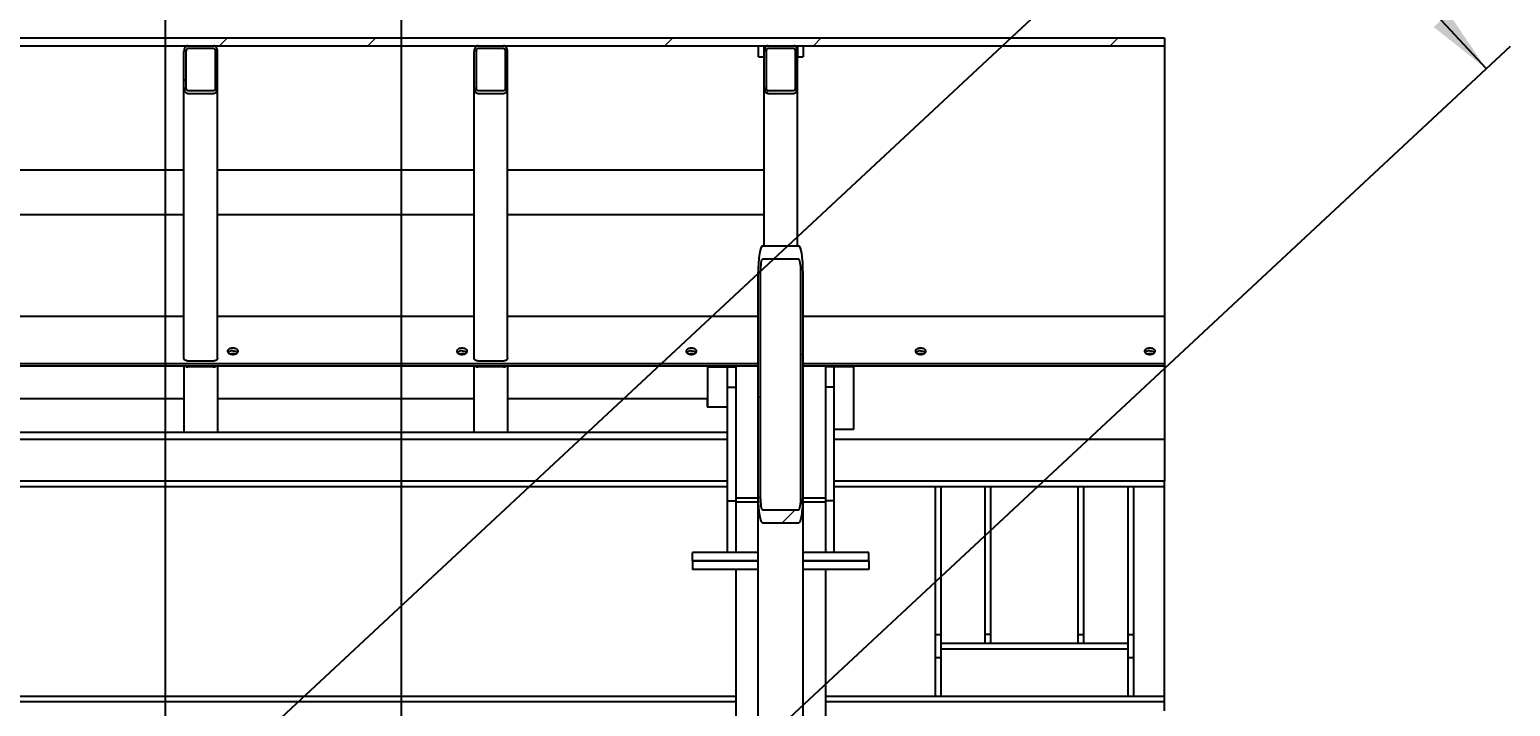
# Model space of a CAD drawing. Header units: millimetres. Extents: x 1293 to 41893, y 1011 to 26911.
# Drawn here: x 15979 to 18218, y 23350 to 24372 of the extents above; entities that cross this region are included whole.
import ezdxf

# ---------------------------------------------------------------- set-up
doc = ezdxf.new("R2010")
doc.units = ezdxf.units.MM
doc.header["$LTSCALE"] = 50
doc.layers.add('CAPA_1', color=7, linetype='Continuous')
doc.layers.add('MAQUINAS', color=11, linetype='Continuous')
doc.styles.add('SLDTEXTSTYLE0', font='TXT', dxfattribs={"width": 0.75})
doc.dimstyles.new('SLDDIMSTYLE0', dxfattribs={"dimtxt": 100, "dimasz": 100, "dimexe": 0, "dimexo": 0.0625, "dimgap": 25, "dimtad": 2, "dimdec": 0, "dimlfac": 1.5, "dimrnd": 1e-09, "dimzin": 12, "dimdsep": 46, "dimtxsty": 'SLDTEXTSTYLE0', "dimsah": 1, "dimcen": 0.09, "dimadec": 0, "dimazin": 3, "dimtfac": 1, "dimtdec": 0, "dimtofl": 0, "dimtmove": 0, "dimatfit": 3, "dimfxl": 1, "dimfrac": 2, "dimtolj": 1, "dimtzin": 12, "dimarcsym": 0})

# ---------------------------------------------------------------- blocks, each defined once
blk = doc.blocks.new('_D_39')
at = {"layer": 'CAPA_1', "transparency": 16777216}
for p, q in [((16183.9, 23233.4), (16183.9, 24692.6)), ((16540.7, 22850), (16540.7, 24692.6)), ((16183.9, 24642.6), (16540.7, 24642.6))]:
    blk.add_line(p, q, dxfattribs=at)
for points in [[(16183.9, 24642.6), (16283.9, 24627.2), (16283.9, 24658)], [(16540.7, 24642.6), (16440.7, 24658), (16440.7, 24627.2)]]:
    blk.add_solid(points, dxfattribs=at)
at = {"layer": 'CAPA_1', "transparency": 16777216, "insert": (16251.5, 24771.5), "char_height": 100, "attachment_point": 1, "style": 'SLDTEXTSTYLE0'}
blk.add_mtext('535', dxfattribs=at)
blk = doc.blocks.new('_D_40')
at = {"layer": 'CAPA_1', "transparency": 16777216}
for p, q in [((16230.4, 23213.1), (17860.9, 24730.9)), ((17824.3, 24696.8), (18181.1, 24313.5)), ((16587.2, 22829.8), (18217.7, 24347.5))]:
    blk.add_line(p, q, dxfattribs=at)
for points in [[(17824.3, 24696.8), (17881.2, 24613.1), (17903.7, 24634.1)], [(18181.1, 24313.5), (18124.2, 24397.2), (18101.7, 24376.2)]]:
    blk.add_solid(points, dxfattribs=at)
at = {"layer": 'CAPA_1', "transparency": 16777216, "insert": (18021.5, 24674.1), "char_height": 100, "attachment_point": 1, "rotation": 312.9483, "style": 'SLDTEXTSTYLE0'}
blk.add_mtext('786', dxfattribs=at)

msp = doc.modelspace()

# ---------------------------------------------------------------- hatches: boundary and pattern name
at = {"linetype": 'Continuous', "lineweight": 18}
h = msp.add_hatch(dxfattribs=at)
h.set_pattern_fill('ANSI32', scale=50, style=0)
edge = h.paths.add_edge_path(flags=0)
edge.add_line((17141.6965743, 24045.1795685), (17086.6971076, 24045.1795685))
edge.add_ellipse((17086.6971076, 24005.8897113), major_axis=(0, 39.2898572), ratio=0.162050305, start_angle=360, end_angle=450)
edge.add_line((17080.3301743, 24005.8897113), (17080.3301743, 23666.4922219))
edge.add_ellipse((17086.6971076, 23666.4922219), major_axis=(0, 39.2898572), ratio=0.162050305, start_angle=90, end_angle=180)
edge.add_line((17086.6971076, 23627.2023647), (17141.6965743, 23627.2023647))
edge.add_ellipse((17141.6965743, 23666.4922219), major_axis=(0, 39.2898572), ratio=0.162050305, start_angle=180, end_angle=270)
edge.add_line((17148.0635076, 23666.4922219), (17148.0635076, 24005.8897113))
edge.add_ellipse((17141.6965743, 24005.8897113), major_axis=(0, 39.2898572), ratio=0.162050305, start_angle=270, end_angle=360)
edge = h.paths.add_edge_path(flags=0)
edge.add_ellipse((17141.6965743, 24005.8897113), major_axis=(0, 19.6449286), ratio=0.162050305, start_angle=270, end_angle=360, ccw=False)
edge.add_line((17144.880041, 24005.8897113), (17144.880041, 23666.4922219))
edge.add_ellipse((17141.6965743, 23666.4922219), major_axis=(0, 19.6449286), ratio=0.162050305, start_angle=180, end_angle=270, ccw=False)
edge.add_line((17141.6965743, 23646.8472933), (17086.6971076, 23646.8472933))
edge.add_ellipse((17086.6971076, 23666.4922219), major_axis=(0, 19.6449286), ratio=0.162050305, start_angle=90, end_angle=180, ccw=False)
edge.add_line((17083.513641, 23666.4922219), (17083.513641, 24005.8897113))
edge.add_ellipse((17086.6971076, 24005.8897113), major_axis=(0, 19.6449286), ratio=0.162050305, start_angle=0, end_angle=90, ccw=False)
edge.add_line((17086.6971076, 24025.5346399), (17141.6965743, 24025.5346399))
at = {"layer": 'CAPA_1', "linetype": 'Continuous', "lineweight": 18}
h = msp.add_hatch(dxfattribs=at)
h.set_pattern_fill('ANSI32', color=256, scale=50, angle=3e-322, style=0)
h.paths.add_polyline_path([(15056.0576982, 24359.86664), (15056.0576982, 24347.8929652), (17694.5229917, 24347.8929652), (17694.5229917, 24359.86664)], flags=0)
h = msp.add_hatch(dxfattribs=at)
h.set_pattern_fill('ANSI32', color=256, scale=50, style=0)
edge = h.paths.add_edge_path(flags=0)
edge.add_ellipse((16256.675624, 24284.6719621), major_axis=(0, 8.6210459), ratio=0.7071067812, start_angle=180, end_angle=270)
edge.add_line((16262.771624, 24284.6719621), (16262.771624, 24339.2719193))
edge.add_ellipse((16256.675624, 24339.2719193), major_axis=(0, 8.6210459), ratio=0.7071067812, start_angle=270, end_angle=360)
edge.add_line((16256.675624, 24347.8929652), (16218.067624, 24347.8929652))
edge.add_ellipse((16218.067624, 24339.2719193), major_axis=(0, 8.6210459), ratio=0.7071067812, start_angle=360, end_angle=450)
edge.add_line((16211.971624, 24339.2719193), (16211.971624, 24284.6719621))
edge.add_ellipse((16218.067624, 24284.6719621), major_axis=(0, 8.6210459), ratio=0.7071067812, start_angle=90, end_angle=180)
edge.add_line((16218.067624, 24276.0509162), (16256.675624, 24276.0509162))
edge = h.paths.add_edge_path(flags=0)
edge.add_line((16215.019624, 24284.6719621), (16215.019624, 24339.2719193))
edge.add_ellipse((16218.067624, 24339.2719193), major_axis=(0, 4.3105229), ratio=0.7071067812, start_angle=0, end_angle=90, ccw=False)
edge.add_line((16218.067624, 24343.5824422), (16256.675624, 24343.5824422))
edge.add_ellipse((16256.675624, 24339.2719193), major_axis=(0, 4.3105229), ratio=0.7071067812, start_angle=270, end_angle=360, ccw=False)
edge.add_line((16259.723624, 24339.2719193), (16259.723624, 24284.6719621))
edge.add_ellipse((16256.675624, 24284.6719621), major_axis=(0, 4.3105229), ratio=0.7071067812, start_angle=180, end_angle=270, ccw=False)
edge.add_line((16256.675624, 24280.3614392), (16218.067624, 24280.3614392))
edge.add_ellipse((16218.067624, 24284.6719621), major_axis=(0, 4.3105229), ratio=0.7071067812, start_angle=90, end_angle=180, ccw=False)
h = msp.add_hatch(dxfattribs=at)
h.set_pattern_fill('ANSI32', color=256, scale=50, style=0)
edge = h.paths.add_edge_path(flags=0)
edge.add_ellipse((16695.250624, 24284.6719621), major_axis=(0, 8.6210459), ratio=0.7071067812, start_angle=180, end_angle=270)
edge.add_line((16701.346624, 24284.6719621), (16701.346624, 24339.2719193))
edge.add_ellipse((16695.250624, 24339.2719193), major_axis=(0, 8.6210459), ratio=0.7071067812, start_angle=270, end_angle=360)
edge.add_line((16695.250624, 24347.8929652), (16656.642624, 24347.8929652))
edge.add_ellipse((16656.642624, 24339.2719193), major_axis=(0, 8.6210459), ratio=0.7071067812, start_angle=360, end_angle=450)
edge.add_line((16650.546624, 24339.2719193), (16650.546624, 24284.6719621))
edge.add_ellipse((16656.642624, 24284.6719621), major_axis=(0, 8.6210459), ratio=0.7071067812, start_angle=90, end_angle=180)
edge.add_line((16656.642624, 24276.0509162), (16695.250624, 24276.0509162))
edge = h.paths.add_edge_path(flags=0)
edge.add_line((16653.594624, 24284.6719621), (16653.594624, 24339.2719193))
edge.add_ellipse((16656.642624, 24339.2719193), major_axis=(0, 4.3105229), ratio=0.7071067812, start_angle=0, end_angle=90, ccw=False)
edge.add_line((16656.642624, 24343.5824422), (16695.250624, 24343.5824422))
edge.add_ellipse((16695.250624, 24339.2719193), major_axis=(0, 4.3105229), ratio=0.7071067812, start_angle=270, end_angle=360, ccw=False)
edge.add_line((16698.298624, 24339.2719193), (16698.298624, 24284.6719621))
edge.add_ellipse((16695.250624, 24284.6719621), major_axis=(0, 4.3105229), ratio=0.7071067812, start_angle=180.0000000001, end_angle=270, ccw=False)
edge.add_line((16695.250624, 24280.3614392), (16656.642624, 24280.3614392))
edge.add_ellipse((16656.642624, 24284.6719621), major_axis=(0, 4.3105229), ratio=0.7071067812, start_angle=90, end_angle=180, ccw=False)
h = msp.add_hatch(dxfattribs=at)
h.set_pattern_fill('ANSI32', color=256, scale=50, angle=3e-322, style=0)
h.paths.add_polyline_path([(17089.0882907, 24331.1090773), (17089.0882907, 24347.8929652), (17080.621624, 24347.8929652), (17080.621624, 24331.1090773)], flags=0)
h = msp.add_hatch(dxfattribs=at)
h.set_pattern_fill('ANSI32', color=256, scale=50, style=0)
edge = h.paths.add_edge_path(flags=0)
edge.add_ellipse((17133.825624, 24284.6719621), major_axis=(0, 8.6210459), ratio=0.7071067812, start_angle=180, end_angle=270)
edge.add_line((17139.921624, 24284.6719621), (17139.921624, 24339.2719193))
edge.add_ellipse((17133.825624, 24339.2719193), major_axis=(0, 8.6210459), ratio=0.7071067812, start_angle=270, end_angle=360)
edge.add_line((17133.825624, 24347.8929652), (17095.217624, 24347.8929652))
edge.add_ellipse((17095.217624, 24339.2719193), major_axis=(0, 8.6210459), ratio=0.7071067812, start_angle=360, end_angle=450)
edge.add_line((17089.121624, 24339.2719193), (17089.121624, 24284.6719621))
edge.add_ellipse((17095.217624, 24284.6719621), major_axis=(0, 8.6210459), ratio=0.7071067812, start_angle=90, end_angle=180)
edge.add_line((17095.217624, 24276.0509162), (17133.825624, 24276.0509162))
edge = h.paths.add_edge_path(flags=0)
edge.add_line((17092.169624, 24284.6719621), (17092.169624, 24339.2719193))
edge.add_ellipse((17095.217624, 24339.2719193), major_axis=(0, 4.3105229), ratio=0.7071067812, start_angle=0, end_angle=90, ccw=False)
edge.add_line((17095.217624, 24343.5824422), (17133.825624, 24343.5824422))
edge.add_ellipse((17133.825624, 24339.2719193), major_axis=(0, 4.3105229), ratio=0.7071067812, start_angle=270, end_angle=360, ccw=False)
edge.add_line((17136.873624, 24339.2719193), (17136.873624, 24284.6719621))
edge.add_ellipse((17133.825624, 24284.6719621), major_axis=(0, 4.3105229), ratio=0.7071067812, start_angle=180, end_angle=270, ccw=False)
edge.add_line((17133.825624, 24280.3614392), (17095.217624, 24280.3614392))
edge.add_ellipse((17095.217624, 24284.6719621), major_axis=(0, 4.3105229), ratio=0.7071067812, start_angle=90, end_angle=180, ccw=False)
h = msp.add_hatch(dxfattribs=at)
h.set_pattern_fill('ANSI32', color=256, scale=50, angle=3e-322, style=0)
h.paths.add_polyline_path([(17139.8882907, 24347.8929652), (17139.8882907, 24331.1090773), (17148.3549574, 24331.1090773), (17148.3549574, 24347.8929652)], flags=0)

# ---------------------------------------------------------------- linework, layer by layer
at = {"color": 7, "linetype": 'Continuous', "lineweight": 25}
for p, q in [((15056.0576982, 24359.86664), (17694.5229917, 24359.86664)), ((15056.0576982, 24347.8929652), (17694.5229917, 24347.8929652)), ((16256.675624, 24343.5824422), (16218.067624, 24343.5824422)), ((16695.250624, 24343.5824422), (16656.642624, 24343.5824422)), ((17080.621624, 24331.1090773), (17080.621624, 24347.8929652)), ((17089.0882907, 24331.1090773), (17089.0882907, 24347.8929652)), ((17133.825624, 24343.5824422), (17095.217624, 24343.5824422)), ((17139.8882907, 24347.8929652), (17139.8882907, 24331.1090773)), ((17148.3549574, 24347.8929652), (17148.3549574, 24331.1090773)), ((17694.5229917, 24359.86664), (17694.5229917, 23689.8655657)), ((16211.971624, 23875.9661275), (16211.971624, 24339.2719193)), ((16215.019624, 24339.2719193), (16215.019624, 24284.6719621)), ((16259.723624, 24284.6719621), (16259.723624, 24339.2719193)), ((16262.771624, 23875.9661275), (16262.771624, 24339.2719193)), ((16650.546624, 23875.9661275), (16650.546624, 24339.2719193)), ((16653.594624, 24339.2719193), (16653.594624, 24284.6719621)), ((16698.298624, 24284.6719621), (16698.298624, 24339.2719193)), ((16701.346624, 23875.9661275), (16701.346624, 24339.2719193)), ((17080.621624, 24331.1090773), (17089.0882907, 24331.1090773)), ((17089.121624, 24045.1795685), (17089.121624, 24339.2719193)), ((17092.169624, 24339.2719193), (17092.169624, 24284.6719621)), ((17136.873624, 24284.6719621), (17136.873624, 24339.2719193)), ((17139.8882907, 24331.1090773), (17148.3549574, 24331.1090773)), ((17139.921624, 24045.1795685), (17139.921624, 24339.2719193)), ((16218.067624, 24280.3614392), (16256.675624, 24280.3614392)), ((16218.067624, 24276.0509162), (16256.675624, 24276.0509162)), ((16656.642624, 24280.3614392), (16695.250624, 24280.3614392)), ((16656.642624, 24276.0509162), (16695.250624, 24276.0509162)), ((17095.217624, 24280.3614392), (17133.825624, 24280.3614392)), ((17095.217624, 24276.0509162), (17133.825624, 24276.0509162)), ((16211.971624, 24159.8221565), (15824.196624, 24159.8221565)), ((16650.546624, 24159.8221565), (16262.771624, 24159.8221565)), ((17089.121624, 24159.8221565), (16701.346624, 24159.8221565)), ((15824.196624, 24093.0301993), (16211.971624, 24093.0301993)), ((16262.771624, 24093.0301993), (16650.546624, 24093.0301993)), ((16701.346624, 24093.0301993), (17089.121624, 24093.0301993)), ((17141.6965743, 24045.1795685), (17086.6971076, 24045.1795685)), ((17080.3301743, 22727.8558682), (17080.3301743, 24005.8897113)), ((17083.513641, 24005.8897113), (17083.513641, 23666.4922219)), ((17141.6965743, 24025.5346399), (17086.6971076, 24025.5346399)), ((17144.880041, 23666.4922219), (17144.880041, 24005.8897113)), ((17148.0635076, 22727.8558682), (17148.0635076, 24005.8897113)), ((16211.971624, 23939.0075255), (15824.196624, 23939.0075255)), ((16650.546624, 23939.0075255), (16262.771624, 23939.0075255)), ((17080.3301743, 23939.0075255), (16701.346624, 23939.0075255)), ((17694.5229917, 23939.0075255), (17148.0635076, 23939.0075255)), ((16256.675624, 23871.6556046), (16218.067624, 23871.6556046)), ((16695.250624, 23871.6556046), (16656.642624, 23871.6556046)), ((17080.3301743, 23867.1654765), (15393.7635076, 23867.1654765)), ((15393.7635076, 23864.4274498), (17080.3301743, 23864.4274498)), ((16211.6482341, 23864.4274498), (16211.6482341, 23763.79185)), ((16256.3522341, 23862.6753485), (16217.7442341, 23862.6753485)), ((16262.4482341, 23864.4274498), (16262.4482341, 23763.79185)), ((16650.2232341, 23864.4274498), (16650.2232341, 23763.79185)), ((16694.9272341, 23862.6753485), (16656.3192341, 23862.6753485)), ((16701.0232341, 23864.4274498), (16701.0232341, 23763.79185)), ((17004.1982341, 23802.59185), (17004.1982341, 23864.4274498)), ((17004.1982341, 23862.6753485), (17046.2955674, 23862.6753485)), ((17033.5955674, 23864.4274498), (17033.5955674, 23582.3108993)), ((17046.2955674, 23864.4274498), (17046.2955674, 23582.3108993)), ((17694.5229917, 23867.1654765), (17148.0635076, 23867.1654765)), ((17148.0635076, 23864.4274498), (17694.5229917, 23864.4274498)), ((17182.1009007, 23864.4274498), (17182.1009007, 23582.3108993)), ((17224.1982341, 23862.6753485), (17182.1009007, 23862.6753485)), ((17194.8009007, 23864.4274498), (17194.8009007, 23582.3108993)), ((17224.1982341, 23864.4274498), (17224.1982341, 23768.3944443)), ((17033.5955674, 23832.1745332), (17046.2955674, 23832.1745332)), ((17194.8009007, 23832.1745332), (17182.1009007, 23832.1745332)), ((16211.6482341, 23814.59185), (15823.8732341, 23814.59185)), ((16650.2232341, 23814.59185), (16262.4482341, 23814.59185)), ((17002.9289007, 23814.59185), (16701.0232341, 23814.59185)), ((17002.9289007, 23814.59185), (17002.9289007, 23802.59185)), ((17002.9289007, 23802.59185), (17033.5955674, 23802.59185)), ((17033.5955674, 23763.79185), (15440.5009007, 23763.79185)), ((17224.1982341, 23768.3944443), (17194.8009007, 23768.3944443)), ((15440.5009007, 23753.4155657), (17033.5955674, 23753.4155657)), ((17194.8009007, 23753.4155657), (17694.5229917, 23753.4155657)), ((17033.5955674, 23660.1631044), (17046.2955674, 23660.1631044)), ((17046.2955674, 23664.8325465), (17080.3301743, 23664.8325465)), ((17046.2955674, 23658.8928495), (17080.3301743, 23658.8928495)), ((17086.6971076, 23646.8472933), (17141.6965743, 23646.8472933)), ((17148.0635076, 23664.8325465), (17182.1009007, 23664.8325465)), ((17148.0635076, 23658.8928495), (17182.1009007, 23658.8928495)), ((17194.8009007, 23660.1631044), (17182.1009007, 23660.1631044)), ((17086.6971076, 23627.2023647), (17141.6965743, 23627.2023647)), ((16980.8649007, 23569.6108993), (16980.8649007, 23582.3108993)), ((17080.3301743, 23582.3108993), (16980.8649007, 23582.3108993)), ((17247.5315674, 23582.3108993), (17148.0635076, 23582.3108993)), ((17247.5315674, 23569.6108993), (17247.5315674, 23582.3108993)), ((17080.3301743, 23569.248899), (16980.8635076, 23569.248899)), ((16980.8635076, 23569.248899), (16980.8635076, 23556.548899)), ((17080.3301743, 23556.548899), (16980.8635076, 23556.548899)), ((17080.3301743, 23569.6108993), (16980.8649007, 23569.6108993)), ((17046.2941743, 23556.548899), (17046.2941743, 22277.0622323)), ((17247.5315674, 23569.6108993), (17148.0635076, 23569.6108993)), ((17247.5301743, 23569.248899), (17148.0635076, 23569.248899)), ((17247.5301743, 23556.548899), (17148.0635076, 23556.548899)), ((17182.0995076, 23556.548899), (17182.0995076, 22277.0622323)), ((17247.5301743, 23569.248899), (17247.5301743, 23556.548899))]:
    msp.add_line(p, q, dxfattribs=at)
at = {"color": 7, "linetype": 'Continuous', "lineweight": 25, "flags": 128}
for points in [[(16285.8457244, 23891.6019084), (16287.1685334, 23891.5177238), (16288.4488263, 23891.2678759), (16289.6454533, 23890.8603948), (16290.7199538, 23890.3083775), (16291.6377927, 23889.6295662), (16292.3694697, 23888.8457785), (16292.8914681, 23887.9822058), (16293.1870106, 23887.0666043), (16293.2465981, 23886.128402), (16293.0683154, 23885.1977536), (16292.6578927, 23884.3045708), (16292.0285213, 23883.4775613), (16291.2004297, 23882.7433059), (16290.2002335, 23882.1254041), (16289.0600798, 23881.6437158), (16287.8166141, 23881.3137228), (16286.5098023, 23881.1460315), (16285.1816466, 23881.1460315), (16283.8748348, 23881.3137228), (16282.6313691, 23881.6437158), (16281.4912154, 23882.1254041), (16280.4910192, 23882.7433059), (16279.6629276, 23883.4775613), (16279.0335562, 23884.3045708), (16278.6231335, 23885.1977536), (16278.4448508, 23886.128402), (16278.5044383, 23887.0666043), (16278.7999808, 23887.9822058), (16279.3219792, 23888.8457785), (16280.0536562, 23889.6295662), (16280.971495, 23890.3083775), (16282.0459956, 23890.8603948), (16283.2426226, 23891.2678759), (16284.5229154, 23891.5177238), (16285.8457244, 23891.6019084)], [(16632.5123911, 23891.6019084), (16633.8352001, 23891.5177238), (16635.1154929, 23891.2678759), (16636.3121199, 23890.8603948), (16637.3866205, 23890.3083775), (16638.3044593, 23889.6295662), (16639.0361363, 23888.8457785), (16639.5581348, 23887.9822058), (16639.8536773, 23887.0666043), (16639.9132647, 23886.128402), (16639.7349821, 23885.1977536), (16639.3245594, 23884.3045708), (16638.695188, 23883.4775613), (16637.8670964, 23882.7433059), (16636.8669002, 23882.1254041), (16635.7267465, 23881.6437158), (16634.4832807, 23881.3137228), (16633.176469, 23881.1460315), (16631.8483132, 23881.1460315), (16630.5415015, 23881.3137228), (16629.2980357, 23881.6437158), (16628.157882, 23882.1254041), (16627.1576858, 23882.7433059), (16626.3295943, 23883.4775613), (16625.7002229, 23884.3045708), (16625.2898002, 23885.1977536), (16625.1115175, 23886.128402), (16625.171105, 23887.0666043), (16625.4666474, 23887.9822058), (16625.9886459, 23888.8457785), (16626.7203229, 23889.6295662), (16627.6381617, 23890.3083775), (16628.7126623, 23890.8603948), (16629.9092893, 23891.2678759), (16631.1895821, 23891.5177238), (16632.5123911, 23891.6019084)], [(16979.1790578, 23891.6019084), (16980.5018668, 23891.5177238), (16981.7821596, 23891.2678759), (16982.9787866, 23890.8603948), (16984.0532872, 23890.3083775), (16984.971126, 23889.6295662), (16985.702803, 23888.8457785), (16986.2248015, 23887.9822058), (16986.5203439, 23887.0666043), (16986.5799314, 23886.128402), (16986.4016487, 23885.1977536), (16985.991226, 23884.3045708), (16985.3618546, 23883.4775613), (16984.5337631, 23882.7433059), (16983.5335669, 23882.1254041), (16982.3934131, 23881.6437158), (16981.1499474, 23881.3137228), (16979.8431357, 23881.1460315), (16978.5149799, 23881.1460315), (16977.2081681, 23881.3137228), (16975.9647024, 23881.6437158), (16974.8245487, 23882.1254041), (16973.8243525, 23882.7433059), (16972.9962609, 23883.4775613), (16972.3668895, 23884.3045708), (16971.9564668, 23885.1977536), (16971.7781841, 23886.128402), (16971.8377716, 23887.0666043), (16972.1333141, 23887.9822058), (16972.6553125, 23888.8457785), (16973.3869895, 23889.6295662), (16974.3048284, 23890.3083775), (16975.379329, 23890.8603948), (16976.575956, 23891.2678759), (16977.8562488, 23891.5177238), (16979.1790578, 23891.6019084)], [(17325.8457244, 23891.6019084), (17327.1685334, 23891.5177238), (17328.4488263, 23891.2678759), (17329.6454533, 23890.8603948), (17330.7199538, 23890.3083775), (17331.6377927, 23889.6295662), (17332.3694697, 23888.8457785), (17332.8914681, 23887.9822058), (17333.1870106, 23887.0666043), (17333.2465981, 23886.128402), (17333.0683154, 23885.1977536), (17332.6578927, 23884.3045708), (17332.0285213, 23883.4775613), (17331.2004297, 23882.7433059), (17330.2002335, 23882.1254041), (17329.0600798, 23881.6437158), (17327.8166141, 23881.3137228), (17326.5098023, 23881.1460315), (17325.1816466, 23881.1460315), (17323.8748348, 23881.3137228), (17322.6313691, 23881.6437158), (17321.4912154, 23882.1254041), (17320.4910192, 23882.7433059), (17319.6629276, 23883.4775613), (17319.0335562, 23884.3045708), (17318.6231335, 23885.1977536), (17318.4448508, 23886.128402), (17318.5044383, 23887.0666043), (17318.7999808, 23887.9822058), (17319.3219792, 23888.8457785), (17320.0536562, 23889.6295662), (17320.971495, 23890.3083775), (17322.0459956, 23890.8603948), (17323.2426226, 23891.2678759), (17324.5229154, 23891.5177238), (17325.8457244, 23891.6019084)], [(17672.5123911, 23891.6019084), (17673.8352001, 23891.5177238), (17675.1154929, 23891.2678759), (17676.3121199, 23890.8603948), (17677.3866205, 23890.3083775), (17678.3044593, 23889.6295662), (17679.0361363, 23888.8457785), (17679.5581348, 23887.9822058), (17679.8536773, 23887.0666043), (17679.9132647, 23886.128402), (17679.7349821, 23885.1977536), (17679.3245594, 23884.3045708), (17678.695188, 23883.4775613), (17677.8670964, 23882.7433059), (17676.8669002, 23882.1254041), (17675.7267465, 23881.6437158), (17674.4832807, 23881.3137228), (17673.176469, 23881.1460315), (17671.8483132, 23881.1460315), (17670.5415015, 23881.3137228), (17669.2980357, 23881.6437158), (17668.157882, 23882.1254041), (17667.1576858, 23882.7433059), (17666.3295943, 23883.4775613), (17665.7002229, 23884.3045708), (17665.2898002, 23885.1977536), (17665.1115175, 23886.128402), (17665.171105, 23887.0666043), (17665.4666474, 23887.9822058), (17665.9886459, 23888.8457785), (17666.7203229, 23889.6295662), (17667.6381617, 23890.3083775), (17668.7126623, 23890.8603948), (17669.9092893, 23891.2678759), (17671.1895821, 23891.5177238), (17672.5123911, 23891.6019084)], [(16218.067624, 23871.6556046), (16216.8783534, 23871.7384301), (16215.7347858, 23871.9837236), (16214.6808679, 23872.3820587), (16213.7571011, 23872.9181275), (16212.9989853, 23873.5713293), (16212.4356544, 23874.3165618), (16212.088757, 23875.1251862), (16211.971624, 23875.9661275)], [(16262.771624, 23875.9661275), (16262.6544911, 23875.1251862), (16262.3075937, 23874.3165618), (16261.7442628, 23873.5713293), (16260.986147, 23872.9181275), (16260.0623802, 23872.3820587), (16259.0084622, 23871.9837236), (16257.8648946, 23871.7384301), (16256.675624, 23871.6556046)], [(16285.8457244, 23887.1117803), (16287.1685334, 23887.0275958)], [(16287.1685334, 23887.0275958), (16288.4488263, 23886.7777478), (16289.6454533, 23886.3702668), (16290.7199538, 23885.8182495)], [(16288.4488263, 23886.7777478), (16289.6454533, 23886.3702668)], [(16290.7199538, 23885.8182495), (16291.6377927, 23885.1394382), (16292.3694697, 23884.3556504), (16292.5392006, 23884.1183788)], [(16292.3694697, 23884.3556504), (16292.5392237, 23884.1183444)], [(16632.5123911, 23887.1117803), (16633.8352001, 23887.0275958), (16635.1154929, 23886.7777478), (16636.3121199, 23886.3702668), (16637.3866205, 23885.8182495), (16638.3044593, 23885.1394382), (16639.0361363, 23884.3556504), (16639.2058833, 23884.118355)], [(16656.642624, 23871.6556046), (16655.4533534, 23871.7384301), (16654.3097858, 23871.9837236), (16653.2558679, 23872.3820587), (16652.3321011, 23872.9181275), (16651.5739853, 23873.5713293), (16651.0106544, 23874.3165618), (16650.663757, 23875.1251862), (16650.546624, 23875.9661275)], [(16701.346624, 23875.9661275), (16701.2294911, 23875.1251862), (16700.8825937, 23874.3165618), (16700.3192628, 23873.5713293), (16699.561147, 23872.9181275), (16698.6373802, 23872.3820587), (16697.5834622, 23871.9837236), (16696.4398946, 23871.7384301), (16695.250624, 23871.6556046)], [(16979.1790578, 23887.1117803), (16980.5018668, 23887.0275958), (16981.7821596, 23886.7777478), (16982.9787866, 23886.3702668), (16984.0532872, 23885.8182495), (16984.971126, 23885.1394382), (16985.702803, 23884.3556504), (16985.8725422, 23884.1183666)], [(17325.8457244, 23887.1117803), (17327.1685334, 23887.0275958), (17328.4488263, 23886.7777478), (17329.6454533, 23886.3702668), (17330.7199538, 23885.8182495)], [(17328.4488263, 23886.7777478), (17329.6454533, 23886.3702668)], [(17330.7199538, 23885.8182495), (17331.6377927, 23885.1394382)], [(17331.6377927, 23885.1394382), (17332.3694697, 23884.3556504), (17332.5392086, 23884.1183669)], [(17332.3694697, 23884.3556504), (17332.539211, 23884.1183634)], [(17672.5123911, 23887.1117803), (17673.8352001, 23887.0275958), (17675.1154929, 23886.7777478), (17676.3121199, 23886.3702668), (17677.3866205, 23885.8182495), (17678.3044593, 23885.1394382), (17679.0361363, 23884.3556504), (17679.2058773, 23884.1183639)], [(17675.1154929, 23886.7777478), (17676.3121199, 23886.3702668)], [(17679.0361363, 23884.3556504), (17679.2058788, 23884.1183616)]]:
    msp.add_lwpolyline(points, dxfattribs=at)
at = {"color": 7, "linetype": 'Continuous', "lineweight": 25}
for centre, radius, start, end in [((16285.4368878, 23879.0457058), 8.076429, 87.0983919554, 141.0911195864), ((16285.7645393, 23872.9328282), 9.6891642, 89.5199153925, 112.6716573898), ((16285.9269096, 23872.9328282), 9.6891642, 67.3283424261, 90.4800846122), ((16632.103552, 23879.0457182), 8.0764168, 87.0983701385, 141.0913820557), ((16632.4312059, 23872.932829), 9.6891634, 89.5199146971, 112.6716788022), ((16632.5935763, 23872.932829), 9.6891634, 67.3283211137, 90.480085308), ((16978.7702198, 23879.0457122), 8.0764227, 87.098380749, 141.0912544053), ((16979.0978724, 23872.9328299), 9.6891625, 89.5199139336, 112.6717023249), ((16979.2602431, 23872.9328299), 9.6891625, 67.3282977473, 90.4800860621), ((17325.4368862, 23879.0457138), 8.0764211, 87.0983778221, 141.0912896174), ((17325.7645392, 23872.9328295), 9.6891629, 89.5199142618, 112.67169223), ((17325.9269097, 23872.9328295), 9.6891629, 67.3283077681, 90.4800857396), ((17672.1035529, 23879.0457136), 8.0764214, 87.0983783258, 141.0912835575), ((17672.4312058, 23872.9328297), 9.6891627, 89.5199141059, 112.6716969604), ((17672.5935764, 23872.9328297), 9.6891627, 67.328303091, 90.4800858891), ((16217.5322159, 23869.8266622), 7.1544559, 228.9960452276, 271.6981761951), ((16256.6009924, 23869.7237846), 7.0528244, 267.9787165192, 311.327062058), ((16656.1072159, 23869.8266622), 7.1544559, 228.9960452276, 271.6981761951), ((16695.1759924, 23869.7237846), 7.0528244, 267.9787165193, 311.327062058)]:
    msp.add_arc(centre, radius, start, end, dxfattribs=at)
for centre, major_axis, ratio, start_param, end_param in [((16218.067624, 24339.2719193), (0, 8.6210459), 0.7071067812, 0, 1.5707963268), ((16218.067624, 24339.2719193), (0, 4.3105229), 0.7071067812, 0, 1.5707963268), ((16256.675624, 24339.2719193), (0, 8.6210459), 0.7071067812, 4.7123889804, 6.2831853072), ((16256.675624, 24339.2719193), (0, 4.3105229), 0.7071067812, 4.7123889804, 6.2831853072), ((16656.642624, 24339.2719193), (0, 8.6210459), 0.7071067812, 0, 1.5707963268), ((16656.642624, 24339.2719193), (0, 4.3105229), 0.7071067812, 0, 1.5707963268), ((16695.250624, 24339.2719193), (0, 8.6210459), 0.7071067812, 4.7123889804, 6.2831853072), ((16695.250624, 24339.2719193), (0, 4.3105229), 0.7071067812, 4.7123889804, 6.2831853072), ((17095.217624, 24339.2719193), (0, 8.6210459), 0.7071067812, 0, 1.5707963268), ((17095.217624, 24339.2719193), (0, 4.3105229), 0.7071067812, 0, 1.5707963268), ((17133.825624, 24339.2719193), (0, 8.6210459), 0.7071067812, 4.7123889804, 6.2831853072), ((17133.825624, 24339.2719193), (0, 4.3105229), 0.7071067812, 4.7123889804, 6.2831853072), ((16218.067624, 24284.6719621), (0, 8.6210459), 0.7071067812, 1.5707963268, 3.1415926536), ((16218.067624, 24284.6719621), (0, 4.3105229), 0.7071067812, 1.5707963268, 3.1415926536), ((16256.675624, 24284.6719621), (0, 4.3105229), 0.7071067812, 3.1415926536, 4.7123889804), ((16256.675624, 24284.6719621), (0, 8.6210459), 0.7071067812, 3.1415926536, 4.7123889804), ((16656.642624, 24284.6719621), (0, 8.6210459), 0.7071067812, 1.5707963268, 3.1415926536), ((16656.642624, 24284.6719621), (0, 4.3105229), 0.7071067812, 1.5707963268, 3.1415926536), ((16695.250624, 24284.6719621), (0, 4.3105229), 0.7071067812, 3.1415926536, 4.7123889804), ((16695.250624, 24284.6719621), (0, 8.6210459), 0.7071067812, 3.1415926536, 4.7123889804), ((17095.217624, 24284.6719621), (0, 8.6210459), 0.7071067812, 1.5707963268, 3.1415926536), ((17095.217624, 24284.6719621), (0, 4.3105229), 0.7071067812, 1.5707963268, 3.1415926536), ((17133.825624, 24284.6719621), (0, 4.3105229), 0.7071067812, 3.1415926536, 4.7123889804), ((17133.825624, 24284.6719621), (0, 8.6210459), 0.7071067812, 3.1415926536, 4.7123889804), ((17086.6971076, 24005.8897113), (0, 39.2898572), 0.162050305, 0, 1.5707963268), ((17141.6965743, 24005.8897113), (0, 39.2898572), 0.162050305, 4.7123889804, 6.2831853072), ((17086.6971076, 24005.8897113), (0, 19.6449286), 0.162050305, 0, 1.5707963268), ((17141.6965743, 24005.8897113), (0, 19.6449286), 0.162050305, 4.7123889804, 6.2831853072), ((17086.6971076, 23666.4922219), (0, 39.2898572), 0.162050305, 1.5707963268, 3.1415926535), ((17086.6971076, 23666.4922219), (0, 19.6449286), 0.162050305, 1.5707963268, 3.1415926536), ((17141.6965743, 23666.4922219), (0, 39.2898572), 0.162050305, 3.1415926536, 4.7123889804), ((17141.6965743, 23666.4922219), (0, 19.6449286), 0.162050305, 3.1415926535, 4.7123889804)]:
    msp.add_ellipse(centre, major_axis=major_axis, ratio=ratio, start_param=start_param, end_param=end_param, dxfattribs=at)
at = {"layer": 'MAQUINAS', "linetype": 'Continuous', "lineweight": 25}
for p, q in [((17033.5955674, 23689.8655657), (15440.5009007, 23689.8655657)), ((17033.5955674, 23681.398899), (15440.5009007, 23681.398899)), ((17694.5229917, 23689.8655657), (17194.8009007, 23689.8655657)), ((17694.5229917, 23681.398899), (17194.8009007, 23681.398899)), ((17347.896841, 23681.398899), (17347.896841, 23364.998899)), ((17356.3635076, 23681.398899), (17356.3635076, 23364.998899)), ((17423.0301743, 23681.398899), (17423.0301743, 23445.4655657)), ((17431.496841, 23681.398899), (17431.496841, 23445.4655657)), ((17564.296841, 23445.4655657), (17564.296841, 23681.398899)), ((17572.7635076, 23445.4655657), (17572.7635076, 23681.398899)), ((17639.4301743, 23681.398899), (17639.4301743, 23364.998899)), ((17647.896841, 23681.398899), (17647.896841, 23364.998899)), ((17694.5229917, 23343.198899), (17694.5229917, 23689.8655657)), ((17347.896841, 23458.3322323), (17356.3635076, 23458.3322323)), ((17356.3635076, 23445.4655657), (17639.4301743, 23445.4655657)), ((17431.496841, 23458.3322323), (17423.0301743, 23458.3322323)), ((17564.296841, 23458.3322323), (17572.7635076, 23458.3322323)), ((17639.4301743, 23458.3322323), (17647.896841, 23458.3322323)), ((17347.896841, 23423.6655657), (17356.3635076, 23423.6655657)), ((17356.3635076, 23436.998899), (17639.4301743, 23436.998899)), ((17639.4301743, 23423.6655657), (17647.896841, 23423.6655657)), ((17046.2941743, 23364.998899), (15427.7995076, 23364.998899)), ((17046.2941743, 23356.5322323), (15427.7995076, 23356.5322323)), ((17694.5229917, 23364.998899), (17182.0995076, 23364.998899)), ((17694.5229917, 23356.5322323), (17182.0995076, 23356.5322323))]:
    msp.add_line(p, q, dxfattribs=at)

# ---------------------------------------------------------------- dimensions: what is measured, and where the dimension line sits
at = {"layer": 'CAPA_1'}
dim = msp.add_linear_dim(base=(16540.7033271, 24642.6255594), p1=(16183.896841, 23169.8655657), p2=(16540.7033271, 22786.5450815), dimstyle='SLDDIMSTYLE0', dxfattribs=at)
dim.commit()
dim.dimension.update_dxf_attribs({"geometry": '_D_39', "text_midpoint": (16362.300084, 24642.6255594), "dimtype": 160})
dim = msp.add_linear_dim(base=(18181.1001722, 24313.4768744), p1=(16183.896841, 23169.8655657), p2=(16540.7033271, 22786.5450815), angle=312.9483373858, dimstyle='SLDDIMSTYLE0', dxfattribs=at)
dim.commit()
dim.dimension.update_dxf_attribs({"geometry": '_D_40', "text_midpoint": (18002.6969291, 24505.1371165), "dimtype": 160})

doc.saveas('drawing.dxf')
